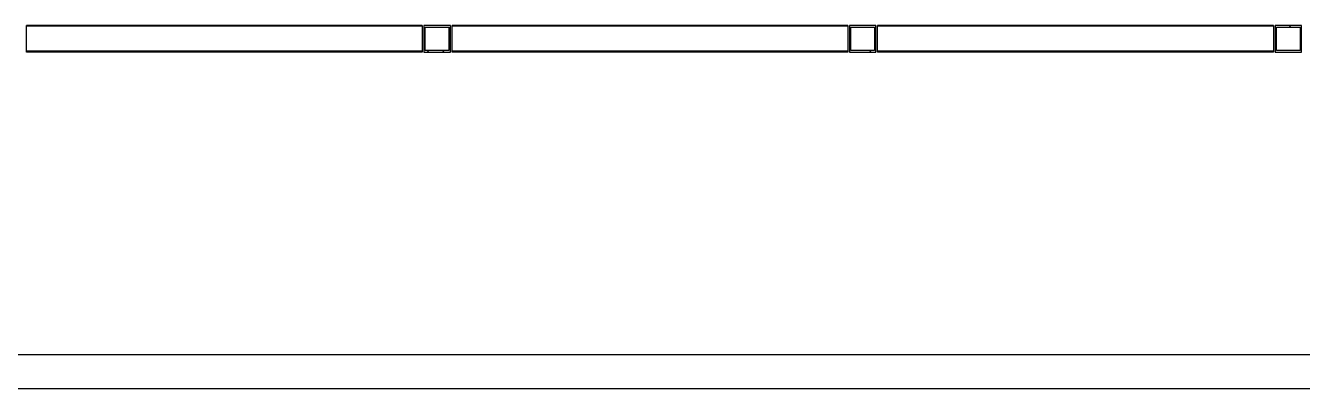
# Model space of a CAD drawing. Header units: inches. Extents: x -60 to 5673, y -29 to 4299.
# Drawn here: x 1134.8 to 1518.8, y 3093.1 to 3202.3 of the extents above; entities that cross this region are included whole.
import ezdxf

# ---------------------------------------------------------------- set-up
doc = ezdxf.new("R2010")
doc.units = ezdxf.units.IN
doc.header["$LTSCALE"] = 96
doc.header["$MEASUREMENT"] = 0
doc.layers.add('A-ROOF-LEVL-THIN', color=1, linetype='Continuous')
doc.layers.add('A-WALL-FULL', color=6, linetype='Continuous')

msp = doc.modelspace()

# ---------------------------------------------------------------- hatches: boundary and pattern name
at = {"layer": 'A-ROOF-LEVL-THIN'}
h = msp.add_hatch(dxfattribs=at)
h.set_pattern_fill('FP_64', color=256, style=0, pattern_type=2)
h.set_pattern_definition([(45, (-0.0003, -2e-06), (-9.503515, 9.503515), []), (45, (-0.0003, 14.4), (-9.503515, 9.503515), [])])
h.paths.add_polyline_path([(1518.58, 3194.33), (1518.58, 3202.33), (1510.58, 3202.33), (1510.58, 3194.33)], flags=0)
h.paths.add_polyline_path([(1511.04, 3194.79), (1511.04, 3201.86), (1518.11, 3201.86), (1518.11, 3194.79)], flags=0)

# ---------------------------------------------------------------- linework, layer by layer
for p, q in [((1135.08, 3194.33), (1135.08, 3202.33)), ((1254.08, 3202.33), (1135.08, 3202.33)), ((1254.08, 3202.09), (1135.08, 3202.09)), ((1254.08, 3202.33), (1254.08, 3194.33)), ((1262.58, 3202.33), (1254.58, 3202.33)), ((1254.58, 3202.33), (1254.58, 3194.33)), ((1255.04, 3194.79), (1255.04, 3201.86)), ((1255.04, 3201.86), (1262.11, 3201.86)), ((1262.11, 3201.86), (1262.11, 3194.79)), ((1262.11, 3200.83), (1262.58, 3201.3)), ((1262.58, 3194.33), (1262.58, 3202.33)), ((1263.08, 3194.33), (1263.08, 3202.33)), ((1382.08, 3202.33), (1263.08, 3202.33)), ((1382.08, 3202.09), (1263.08, 3202.09)), ((1382.08, 3202.33), (1382.08, 3194.33)), ((1390.58, 3202.33), (1382.58, 3202.33)), ((1382.58, 3202.33), (1382.58, 3194.33)), ((1383.04, 3194.79), (1383.04, 3201.86)), ((1383.04, 3201.86), (1390.11, 3201.86)), ((1390.11, 3201.86), (1390.11, 3194.79)), ((1390.58, 3194.33), (1390.58, 3202.33)), ((1391.08, 3194.33), (1391.08, 3202.33)), ((1510.08, 3202.33), (1391.08, 3202.33)), ((1510.08, 3202.09), (1391.08, 3202.09)), ((1510.08, 3202.33), (1510.08, 3194.33)), ((1518.58, 3202.33), (1510.58, 3202.33)), ((1510.58, 3202.33), (1510.58, 3194.33)), ((1511.04, 3194.79), (1511.04, 3201.86)), ((1511.04, 3201.86), (1518.11, 3201.86)), ((1518.11, 3201.86), (1518.11, 3194.79)), ((1518.58, 3194.33), (1518.58, 3202.33)), ((1262.11, 3196.22), (1262.58, 3196.69)), ((1390.11, 3195.78), (1390.58, 3196.25)), ((1254.08, 3194.56), (1135.08, 3194.56)), ((1254.08, 3194.33), (1135.08, 3194.33)), ((1254.58, 3194.33), (1262.58, 3194.33)), ((1262.11, 3194.79), (1255.04, 3194.79)), ((1255.61, 3194.33), (1256.07, 3194.79)), ((1260.22, 3194.33), (1260.68, 3194.79)), ((1382.08, 3194.56), (1263.08, 3194.56)), ((1382.08, 3194.33), (1263.08, 3194.33)), ((1382.58, 3194.33), (1390.58, 3194.33)), ((1390.11, 3194.79), (1383.04, 3194.79)), ((1388.66, 3194.33), (1389.12, 3194.79)), ((1510.08, 3194.56), (1391.08, 3194.56)), ((1510.08, 3194.33), (1391.08, 3194.33)), ((1510.58, 3194.33), (1518.58, 3194.33)), ((1518.11, 3194.79), (1511.04, 3194.79))]:
    msp.add_line(p, q, dxfattribs=at)
at = {"layer": 'A-WALL-FULL'}
for p, q in [((883.8, 3103.33), (1832.33, 3103.33)), ((888.05, 3093.08), (1832.33, 3093.08))]:
    msp.add_line(p, q, dxfattribs=at)

doc.saveas('drawing.dxf')
